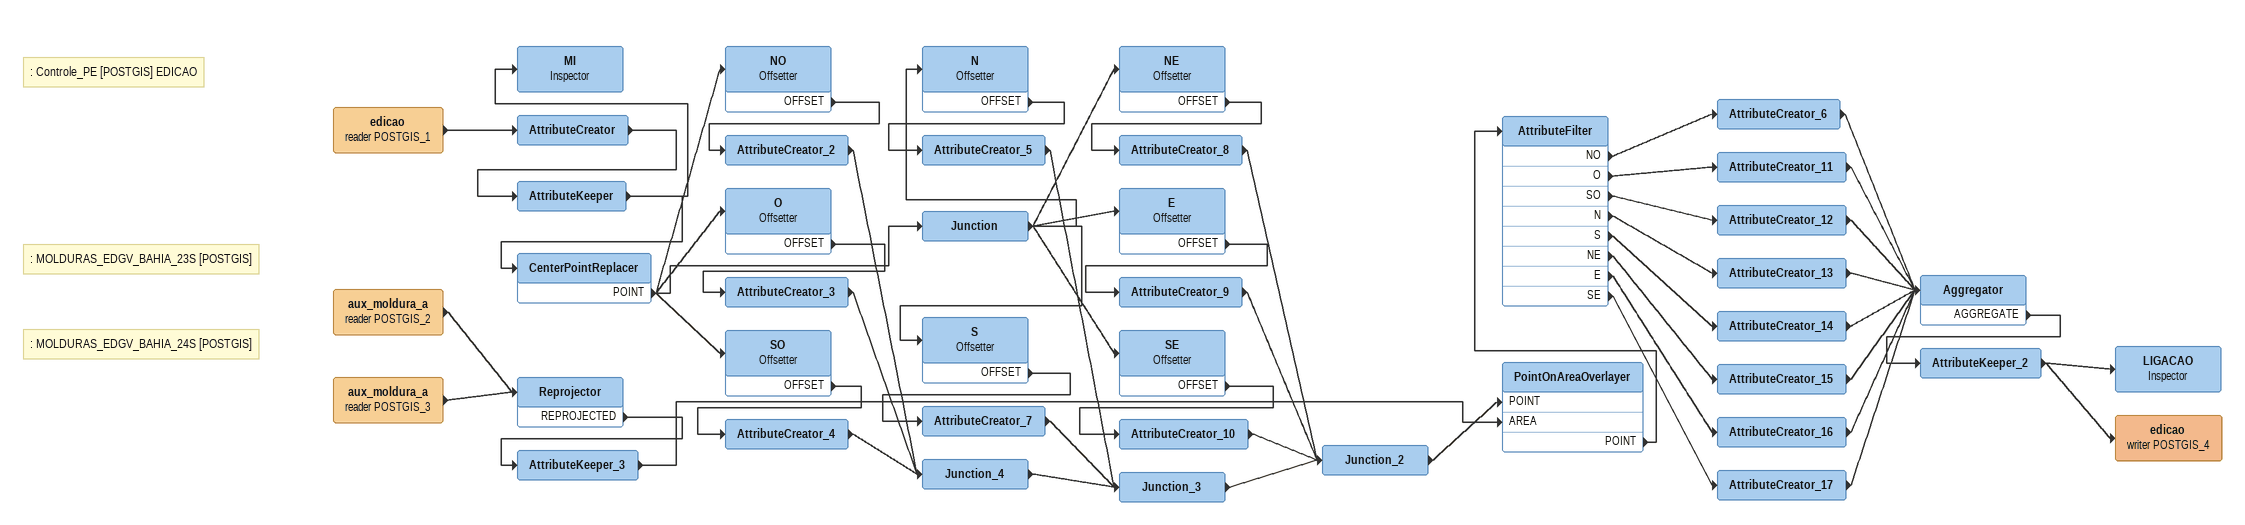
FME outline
Note: : Controle_PE [POSTGIS] EDICAO
edicao (reader POSTGIS_1)
    -> AttributeCreator
AttributeCreator
    -> AttributeKeeper
AttributeKeeper
    -> CenterPointReplacer
    -> MI
MI: Inspector
CenterPointReplacer
    POINT -> NO
    POINT -> O
    POINT -> SO
    POINT -> Junction
NO: Offsetter
    OFFSET -> AttributeCreator_2
AttributeCreator_2
    -> Junction_4
O: Offsetter
    OFFSET -> AttributeCreator_3
AttributeCreator_3
    -> Junction_4
Junction
    -> N
    -> S
    -> NE
    -> E
    -> SE
N: Offsetter
    OFFSET -> AttributeCreator_5
AttributeCreator_5
    -> Junction_3
NE: Offsetter
    OFFSET -> AttributeCreator_8
AttributeCreator_8
    -> Junction_2
E: Offsetter
    OFFSET -> AttributeCreator_9
AttributeCreator_9
    -> Junction_2
SE: Offsetter
    OFFSET -> AttributeCreator_10
AttributeCreator_10
    -> Junction_2
S: Offsetter
    OFFSET -> AttributeCreator_7
AttributeCreator_7
    -> Junction_3
SO: Offsetter
    OFFSET -> AttributeCreator_4
AttributeCreator_4
    -> Junction_4
Junction_4
    -> Junction_3
Junction_3
    -> Junction_2
Junction_2
    -> PointOnAreaOverlayer [POINT]
Note: : MOLDURAS_EDGV_BAHIA_23S [POSTGIS]
aux_moldura_a (reader POSTGIS_2)
    -> Reprojector
Note: : MOLDURAS_EDGV_BAHIA_24S [POSTGIS]
aux_moldura_a (reader POSTGIS_3)
    -> Reprojector
Reprojector
    REPROJECTED -> AttributeKeeper_3
AttributeKeeper_3
    -> PointOnAreaOverlayer [AREA]
PointOnAreaOverlayer
    POINT -> AttributeFilter
AttributeFilter
    NO -> AttributeCreator_6
    O -> AttributeCreator_11
    SO -> AttributeCreator_12
    N -> AttributeCreator_13
    S -> AttributeCreator_14
    NE -> AttributeCreator_15
    E -> AttributeCreator_16
    SE -> AttributeCreator_17
AttributeCreator_6
    -> Aggregator
AttributeCreator_11
    -> Aggregator
AttributeCreator_12
    -> Aggregator
AttributeCreator_13
    -> Aggregator
AttributeCreator_14
    -> Aggregator
AttributeCreator_15
    -> Aggregator
AttributeCreator_16
    -> Aggregator
AttributeCreator_17
    -> Aggregator
Aggregator
    AGGREGATE -> AttributeKeeper_2
AttributeKeeper_2
    -> LIGACAO
    -> edicao (writer POSTGIS_4)
LIGACAO: Inspector
edicao (writer POSTGIS_4)
